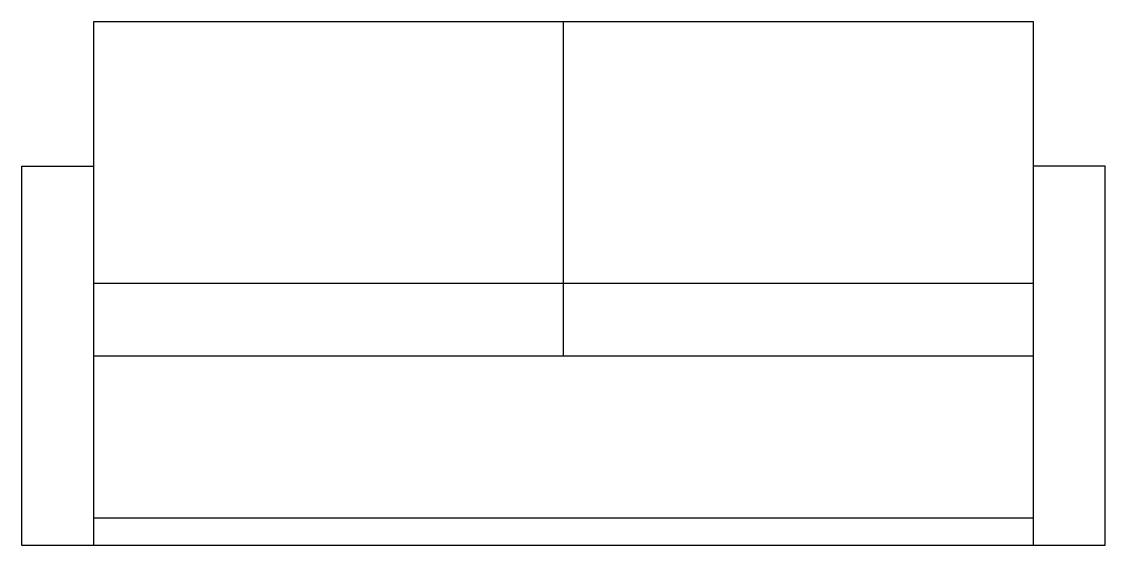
# Model space of a CAD drawing. Extents: x -0.1 to 1.42, y 0 to 0.74.
import ezdxf

# ---------------------------------------------------------------- set-up
doc = ezdxf.new("R2010")
doc.units = 0
doc.header["$LTSCALE"] = 2
doc.layers.get('0').update_dxf_attribs({"linetype": 'CONTINUOUS'})

msp = doc.modelspace()

# ---------------------------------------------------------------- linework, layer by layer
at = {"color": 0, "linetype": 'BYBLOCK'}
for p, q in [((0, 0), (0, 0.7367)), ((0, 0.7367), (1.3208, 0.7367)), ((0.6604, 0.2667), (0.6604, 0.7367)), ((1.3208, 0.7367), (1.3208, 0)), ((-0.1016, 0.5334), (0, 0.5334)), ((-0.1016, 0.5334), (-0.1016, 0)), ((1.4224, 0.5334), (1.3208, 0.5334)), ((1.4224, 0), (1.4224, 0.5334)), ((1.3208, 0.3683), (0, 0.3683)), ((0, 0.2667), (1.3208, 0.2667)), ((1.3208, 0.0381), (0, 0.0381)), ((-0.1016, 0), (1.4224, 0))]:
    msp.add_line(p, q, dxfattribs=at)

doc.saveas('drawing.dxf')
